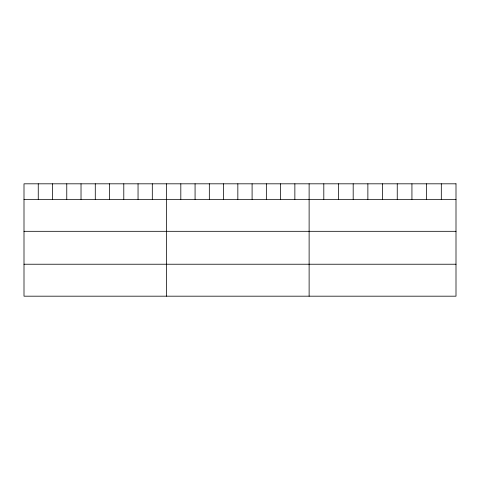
<?xml version="1.0" encoding="UTF-8"?>
<svg xmlns="http://www.w3.org/2000/svg" width="480" height="480" viewBox="0 0 480 480"><rect width="100%" height="100%" fill="white"/><g stroke="black" fill="none" stroke-linecap="round" stroke-linejoin="round"><path stroke-width="0.72" d="M24 199.356L456 199.356M24 231.312L456 231.312M24 264.228L456 264.228M441.312 183.816L441.312 199.356M426.624 183.816L426.624 199.356M411.936 183.816L411.936 199.356M397.248 183.816L397.248 199.356M382.56 183.816L382.56 199.356M367.872 183.816L367.872 199.356M353.184 183.816L353.184 199.356M338.496 183.816L338.496 199.356M323.808 183.816L323.808 199.356M309.12 183.816L309.12 296.184M294.864 183.816L294.864 199.356M280.608 183.816L280.608 199.356M266.352 183.816L266.352 199.356M252.096 183.816L252.096 199.356M237.84 183.816L237.84 199.356M223.584 183.816L223.584 199.356M209.328 183.816L209.328 199.356M195.072 183.816L195.072 199.356M180.816 183.816L180.816 199.356M166.56 183.816L166.56 296.184M152.304 183.816L152.304 199.356M138.048 183.816L138.048 199.356M123.792 183.816L123.792 199.356M109.536 183.816L109.536 199.356M95.28 183.816L95.28 199.356M81.024 183.816L81.024 199.356M66.768 183.816L66.768 199.356M52.512 183.816L52.512 199.356M38.256 183.816L38.256 199.356M456 183.816L24 183.816L24 296.184L456 296.184L456 183.816"/></g></svg>
